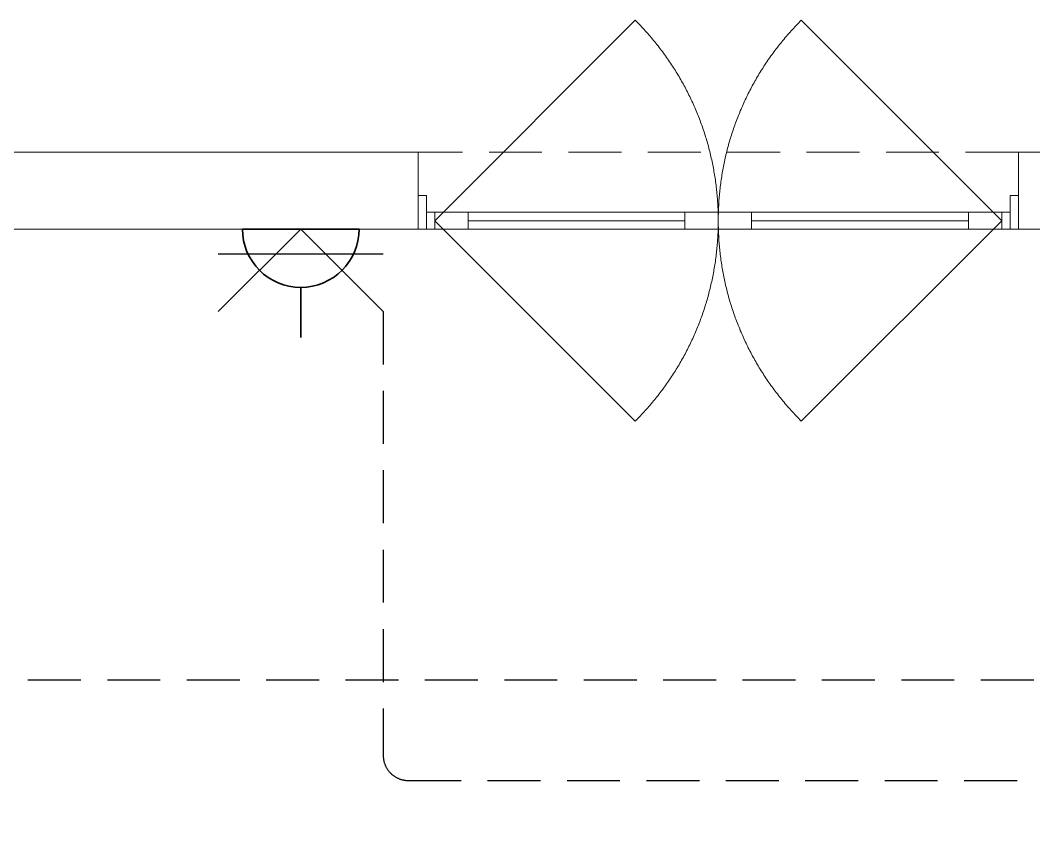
# Model space of a CAD drawing. Header units: inches. Extents: x -12418 to 57169, y -29325 to 19878.
# Drawn here: x 42225 to 45264, y 6795 to 9199 of the extents above; entities that cross this region are included whole.
import ezdxf
from ezdxf.enums import TextEntityAlignment as Align

# ---------------------------------------------------------------- set-up
doc = ezdxf.new("R2010")
doc.units = ezdxf.units.IN
doc.header["$LTSCALE"] = 25
doc.header["$MEASUREMENT"] = 0
for name, pattern in [('00-Ground Floor$0$DASHED', [0.75, 0.5, -0.25]), ('00-Ground Floor$0$HIDDEN', [9.525, 6.35, -3.175]), ('DASHDOT', [25.4, 12.7, -6.35, 0, -6.35]), ('HIDDEN', [9.525, 6.35, -3.175])]:
    doc.linetypes.add(name, pattern=pattern)
doc.layers.get('0').update_dxf_attribs({"color": 8})
doc.layers.get('Defpoints').update_dxf_attribs({"color": 8})
for name, color, linetype, lineweight in [('00-Ground Floor$0$Aluminum', 251, 'Continuous', 5), ('00-Ground Floor$0$Proj', 251, 'Continuous', 5), ('00-Ground Floor$0$Walls', 251, 'Continuous', 5), ('E-LITE-CLNG-CNDT', 6, 'DASHDOT', 35), ('E-LITE-EXIT-NUMB', 6, 'Continuous', 25), ('E-POWR-FLOR-CNDT', 6, 'HIDDEN', 25), ('E-POWR-WALL @ 100', 4, 'Continuous', 35)]:
    doc.layers.add(name, color=color, linetype=linetype, lineweight=lineweight)
doc.styles.add('DC_Simplex', font='SIMPLEX.shx', dxfattribs={"width": 0.7})

# ---------------------------------------------------------------- blocks, each defined once
blk = doc.blocks.new('00-Ground Floor')
at = {"layer": '00-Ground Floor$0$Aluminum', "linetype": '00-Ground Floor$0$DASHED', "ltscale": 300}
for p, q in [((43467.9, 8597.6, 0), (44069, 9198.6, 0)), ((45167.9, 8597.6, 0), (44566.9, 9198.6, 0)), ((43467.9, 8597.6, 0), (44069, 7996.5, 0)), ((45167.9, 8597.6, 0), (44566.9, 7996.5, 0))]:
    blk.add_line(p, q, dxfattribs=at)
at = {"layer": '00-Ground Floor$0$Aluminum'}
for p, q in [((43417.9, 8672.6, 0), (43442.9, 8672.6, 0)), ((43442.9, 8672.6, 0), (43442.9, 8572.6, 0)), ((45192.9, 8672.6, 0), (45192.9, 8572.6, 0)), ((45192.9, 8672.6, 0), (45217.9, 8672.6, 0)), ((43442.9, 8622.6, 0), (45192.9, 8622.6, 0)), ((43467.9, 8622.6, 0), (43467.9, 8572.6, 0)), ((43567.9, 8622.6, 0), (43567.9, 8572.6, 0)), ((44217.9, 8622.6, 0), (44217.9, 8572.6, 0)), ((44317.9, 8622.6, 0), (44317.9, 8572.6, 0)), ((44417.9, 8622.6, 0), (44417.9, 8572.6, 0)), ((45067.9, 8622.6, 0), (45067.9, 8572.6, 0)), ((45167.9, 8622.6, 0), (45167.9, 8572.6, 0)), ((45217.9, 8572.6, 0), (43417.9, 8572.6, 0)), ((44217.9, 8597.6, 0), (43567.9, 8597.6, 0)), ((44417.9, 8597.6, 0), (45067.9, 8597.6, 0))]:
    blk.add_line(p, q, dxfattribs=at)
at = {"layer": '00-Ground Floor$0$Aluminum', "linetype": '00-Ground Floor$0$DASHED', "ltscale": 300}
for centre, start, end in [((43467.9, 8597.6, 0), 315, 45), ((45167.9, 8597.6, 0), 135, 225)]:
    blk.add_arc(centre, 850, start, end, dxfattribs=at)
at = {"layer": '00-Ground Floor$0$Proj', "linetype": '00-Ground Floor$0$HIDDEN'}
blk.add_line((45217.9, 8802.6, 0), (43417.9, 8802.6, 0), dxfattribs=at)
at = {"layer": '00-Ground Floor$0$Walls'}
for p, q in [((41809.9, 8802.6, 0), (43417.9, 8802.6, 0)), ((43417.9, 8802.6, 0), (43417.9, 8572.6, 0)), ((45217.9, 8572.6, 0), (45217.9, 8802.6, 0)), ((48367.4, 8802.6, 0), (45217.9, 8802.6, 0)), ((41794.2, 8572.6, 0), (43417.9, 8572.6, 0)), ((45217.9, 8572.6, 0), (46197.9, 8572.6, 0))]:
    blk.add_line(p, q, dxfattribs=at)
blk = doc.blocks.new('*U54')
blk.add_line((-1.75, 0), (-3.25, 0))
blk.add_lwpolyline([(0, 1.75, 1), (0, -1.75)], format="xyb", close=True)
at = {"layer": 'Defpoints'}
for p, q in [((-2.475, 2.475), (0, 0)), ((-0.758, -2.475), (-0.758, 2.475)), ((-2.475, -2.475), (0, 0))]:
    blk.add_line(p, q, dxfattribs=at)
at = {"layer": 'E-LITE-EXIT-NUMB', "style": 'DC_Simplex', "width": 0.7, "flags": 8}
blk.add_attdef('TYPE', text='', height=2, rotation=360, dxfattribs=at).set_placement((-2.682, 5.238), align=Align.RIGHT)
blk.add_attdef('CIRCUIT', (2.682, 5.238), '', height=2, rotation=360, dxfattribs=at)

msp = doc.modelspace()

# ---------------------------------------------------------------- linework, layer by layer
at = {"layer": 'E-POWR-FLOR-CNDT', "elevation": 0}
for points in [[(43189.5, 8448.8), (43313.2, 8325.1), (43313.2, 6993.7, 0.414214), (43388.2, 6918.7), (45950.4, 6918.7), (46074.2, 6795)], [(40187.9, 7096.3), (40289.6, 7198.1, -0.198912), (40342.7, 7220.1), (46297.9, 7220.1)]]:
    msp.add_lwpolyline(points, format="xyb", dxfattribs=at)

# ---------------------------------------------------------------- block references
at = {"layer": 'E-LITE-CLNG-CNDT'}
msp.add_blockref('00-Ground Floor', (0, 0), dxfattribs=at)
at = {"layer": 'E-POWR-WALL @ 100', "xscale": 100, "yscale": 100, "zscale": 100, "rotation": 90.00000000000001}
msp.add_blockref('*U54', (43065.8, 8572.6, 0), dxfattribs=at)

doc.saveas('drawing.dxf')
